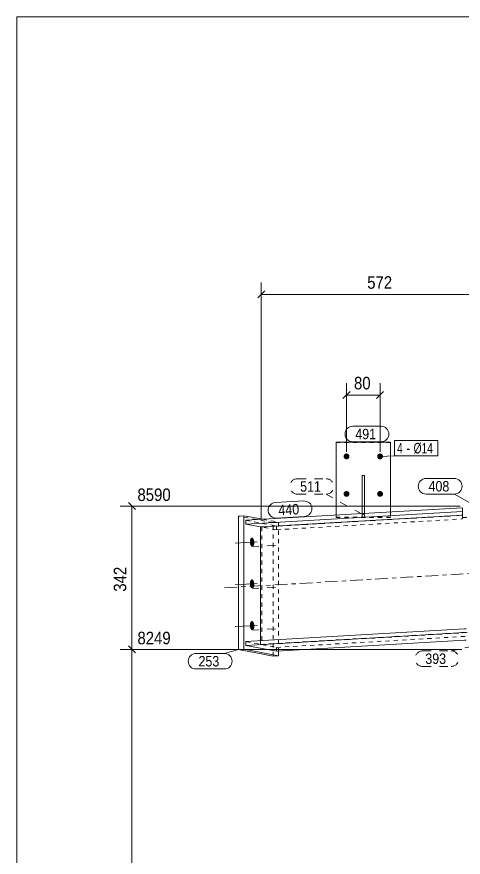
# Model space of a CAD drawing. Header units: millimetres. Extents: x 2 to 825, y 1 to 579.
# Drawn here: x 5 to 111.4, y 378.5 to 579 of the extents above; entities that cross this region are included whole.
import ezdxf

# ---------------------------------------------------------------- set-up
doc = ezdxf.new("R2010")
doc.units = ezdxf.units.MM
for name, pattern in [('XKITLINE00', [0]), ('XKITLINE01', [4, 1, -1, 1, -1]), ('XKITLINE02', [4, 2, -2]), ('XKITLINE03', [6, 3, -1, 1, -1])]:
    doc.linetypes.add(name, pattern=pattern)
for name, color, linetype, lineweight in [('Bolt', 3, 'Continuous', 0), ('BoltMark', 7, 'Continuous', 0), ('Dimensions', 7, 'Continuous', 0), ('DrawingSheet', 5, 'Continuous', 0), ('Part', 2, 'Continuous', 0), ('PartMark', 7, 'Continuous', 0)]:
    doc.layers.add(name, color=color, linetype=linetype, lineweight=lineweight)
doc.styles.add('ARIAL', font='ARIAL.TTF')
doc.styles.add('ARIAL_NARROW', font='ARIALN.TTF')

# ---------------------------------------------------------------- blocks, each defined once
blk = doc.blocks.new('*A55')
at = {"layer": 'Bolt'}
for points in [[(84.29, 474.11), (84.28, 474.08), (84.28, 474.04), (84.27, 474.01), (84.27, 473.98), (84.26, 473.94), (84.25, 473.91), (84.23, 473.88), (84.22, 473.85), (84.2, 473.82), (84.19, 473.79), (84.17, 473.76), (84.15, 473.73), (84.13, 473.7), (84.11, 473.68), (84.08, 473.65), (84.06, 473.63), (84.03, 473.61), (84.01, 473.58), (83.98, 473.56), (83.95, 473.55), (83.92, 473.53), (83.89, 473.51), (83.86, 473.5), (83.82, 473.49), (83.79, 473.48), (83.76, 473.47), (83.73, 473.46), (83.69, 473.45), (83.66, 473.45), (83.62, 473.45), (83.59, 473.45), (83.56, 473.45), (83.52, 473.45), (83.49, 473.45), (83.45, 473.46), (83.42, 473.47), (83.39, 473.48), (83.36, 473.49), (83.32, 473.5), (83.29, 473.51), (83.26, 473.53), (83.23, 473.55), (83.2, 473.56), (83.18, 473.58), (83.15, 473.61), (83.12, 473.63), (83.1, 473.65), (83.07, 473.68), (83.05, 473.7), (83.03, 473.73), (83.01, 473.76), (82.99, 473.79), (82.98, 473.82), (82.96, 473.85), (82.95, 473.88), (82.93, 473.91), (82.92, 473.94), (82.92, 473.98), (82.91, 474.01), (82.9, 474.04), (82.9, 474.08), (82.9, 474.11), (82.89, 474.15), (82.9, 474.18), (82.9, 474.21), (82.9, 474.25), (82.91, 474.28), (82.92, 474.32), (82.92, 474.35), (82.93, 474.38), (82.95, 474.41), (82.96, 474.45), (82.98, 474.48), (82.99, 474.51), (83.01, 474.54), (83.03, 474.56), (83.05, 474.59), (83.07, 474.62), (83.1, 474.64), (83.12, 474.66), (83.15, 474.69), (83.18, 474.71), (83.2, 474.73), (83.23, 474.75), (83.26, 474.76), (83.29, 474.78), (83.32, 474.79), (83.36, 474.81), (83.39, 474.82), (83.42, 474.83), (83.45, 474.83), (83.49, 474.84), (83.52, 474.84), (83.56, 474.85), (83.59, 474.85), (83.62, 474.85), (83.66, 474.84), (83.69, 474.84), (83.73, 474.83), (83.76, 474.83), (83.79, 474.82), (83.82, 474.81), (83.86, 474.79), (83.89, 474.78), (83.92, 474.76), (83.95, 474.75), (83.98, 474.73), (84.01, 474.71), (84.03, 474.69), (84.06, 474.66), (84.08, 474.64), (84.11, 474.62), (84.13, 474.59), (84.15, 474.56), (84.17, 474.54), (84.19, 474.51), (84.2, 474.48), (84.22, 474.45), (84.23, 474.41), (84.25, 474.38), (84.26, 474.35), (84.27, 474.32), (84.27, 474.28), (84.28, 474.25), (84.28, 474.21), (84.29, 474.18), (84.29, 474.15)], [(92.29, 474.11), (92.28, 474.08), (92.28, 474.04), (92.27, 474.01), (92.27, 473.98), (92.26, 473.94), (92.25, 473.91), (92.23, 473.88), (92.22, 473.85), (92.2, 473.82), (92.19, 473.79), (92.17, 473.76), (92.15, 473.73), (92.13, 473.7), (92.11, 473.68), (92.08, 473.65), (92.06, 473.63), (92.03, 473.61), (92.01, 473.58), (91.98, 473.56), (91.95, 473.55), (91.92, 473.53), (91.89, 473.51), (91.86, 473.5), (91.82, 473.49), (91.79, 473.48), (91.76, 473.47), (91.73, 473.46), (91.69, 473.45), (91.66, 473.45), (91.62, 473.45), (91.59, 473.45), (91.56, 473.45), (91.52, 473.45), (91.49, 473.45), (91.45, 473.46), (91.42, 473.47), (91.39, 473.48), (91.36, 473.49), (91.32, 473.5), (91.29, 473.51), (91.26, 473.53), (91.23, 473.55), (91.2, 473.56), (91.18, 473.58), (91.15, 473.61), (91.12, 473.63), (91.1, 473.65), (91.07, 473.68), (91.05, 473.7), (91.03, 473.73), (91.01, 473.76), (90.99, 473.79), (90.98, 473.82), (90.96, 473.85), (90.95, 473.88), (90.93, 473.91), (90.92, 473.94), (90.92, 473.98), (90.91, 474.01), (90.9, 474.04), (90.9, 474.08), (90.9, 474.11), (90.89, 474.15), (90.9, 474.18), (90.9, 474.21), (90.9, 474.25), (90.91, 474.28), (90.92, 474.32), (90.92, 474.35), (90.93, 474.38), (90.95, 474.41), (90.96, 474.45), (90.98, 474.48), (90.99, 474.51), (91.01, 474.54), (91.03, 474.56), (91.05, 474.59), (91.07, 474.62), (91.1, 474.64), (91.12, 474.66), (91.15, 474.69), (91.18, 474.71), (91.2, 474.73), (91.23, 474.75), (91.26, 474.76), (91.29, 474.78), (91.32, 474.79), (91.36, 474.81), (91.39, 474.82), (91.42, 474.83), (91.45, 474.83), (91.49, 474.84), (91.52, 474.84), (91.56, 474.85), (91.59, 474.85), (91.62, 474.85), (91.66, 474.84), (91.69, 474.84), (91.73, 474.83), (91.76, 474.83), (91.79, 474.82), (91.82, 474.81), (91.86, 474.79), (91.89, 474.78), (91.92, 474.76), (91.95, 474.75), (91.98, 474.73), (92.01, 474.71), (92.03, 474.69), (92.06, 474.66), (92.08, 474.64), (92.11, 474.62), (92.13, 474.59), (92.15, 474.56), (92.17, 474.54), (92.19, 474.51), (92.2, 474.48), (92.22, 474.45), (92.23, 474.41), (92.25, 474.38), (92.26, 474.35), (92.27, 474.32), (92.27, 474.28), (92.28, 474.25), (92.28, 474.21), (92.29, 474.18), (92.29, 474.15)], [(84.29, 465.16), (84.28, 465.13), (84.28, 465.09), (84.27, 465.06), (84.27, 465.03), (84.26, 464.99), (84.25, 464.96), (84.23, 464.93), (84.22, 464.9), (84.2, 464.87), (84.19, 464.84), (84.17, 464.81), (84.15, 464.78), (84.13, 464.75), (84.11, 464.73), (84.08, 464.7), (84.06, 464.68), (84.03, 464.65), (84.01, 464.63), (83.98, 464.61), (83.95, 464.6), (83.92, 464.58), (83.89, 464.56), (83.86, 464.55), (83.82, 464.54), (83.79, 464.53), (83.76, 464.52), (83.73, 464.51), (83.69, 464.5), (83.66, 464.5), (83.62, 464.5), (83.59, 464.5), (83.56, 464.5), (83.52, 464.5), (83.49, 464.5), (83.45, 464.51), (83.42, 464.52), (83.39, 464.53), (83.36, 464.54), (83.32, 464.55), (83.29, 464.56), (83.26, 464.58), (83.23, 464.6), (83.2, 464.61), (83.18, 464.63), (83.15, 464.65), (83.12, 464.68), (83.1, 464.7), (83.07, 464.73), (83.05, 464.75), (83.03, 464.78), (83.01, 464.81), (82.99, 464.84), (82.98, 464.87), (82.96, 464.9), (82.95, 464.93), (82.93, 464.96), (82.92, 464.99), (82.92, 465.03), (82.91, 465.06), (82.9, 465.09), (82.9, 465.13), (82.9, 465.16), (82.89, 465.2), (82.9, 465.23), (82.9, 465.26), (82.9, 465.3), (82.91, 465.33), (82.92, 465.37), (82.92, 465.4), (82.93, 465.43), (82.95, 465.46), (82.96, 465.5), (82.98, 465.53), (82.99, 465.56), (83.01, 465.58), (83.03, 465.61), (83.05, 465.64), (83.07, 465.67), (83.1, 465.69), (83.12, 465.71), (83.15, 465.74), (83.18, 465.76), (83.2, 465.78), (83.23, 465.8), (83.26, 465.81), (83.29, 465.83), (83.32, 465.84), (83.36, 465.85), (83.39, 465.87), (83.42, 465.87), (83.45, 465.88), (83.49, 465.89), (83.52, 465.89), (83.56, 465.89), (83.59, 465.9), (83.62, 465.89), (83.66, 465.89), (83.69, 465.89), (83.73, 465.88), (83.76, 465.87), (83.79, 465.87), (83.82, 465.85), (83.86, 465.84), (83.89, 465.83), (83.92, 465.81), (83.95, 465.8), (83.98, 465.78), (84.01, 465.76), (84.03, 465.74), (84.06, 465.71), (84.08, 465.69), (84.11, 465.67), (84.13, 465.64), (84.15, 465.61), (84.17, 465.58), (84.19, 465.56), (84.2, 465.53), (84.22, 465.5), (84.23, 465.46), (84.25, 465.43), (84.26, 465.4), (84.27, 465.37), (84.27, 465.33), (84.28, 465.3), (84.28, 465.26), (84.29, 465.23), (84.29, 465.2)], [(92.29, 465.16), (92.28, 465.13), (92.28, 465.09), (92.27, 465.06), (92.27, 465.03), (92.26, 464.99), (92.25, 464.96), (92.23, 464.93), (92.22, 464.9), (92.2, 464.87), (92.19, 464.84), (92.17, 464.81), (92.15, 464.78), (92.13, 464.75), (92.11, 464.73), (92.08, 464.7), (92.06, 464.68), (92.03, 464.65), (92.01, 464.63), (91.98, 464.61), (91.95, 464.6), (91.92, 464.58), (91.89, 464.56), (91.86, 464.55), (91.82, 464.54), (91.79, 464.53), (91.76, 464.52), (91.73, 464.51), (91.69, 464.5), (91.66, 464.5), (91.62, 464.5), (91.59, 464.5), (91.56, 464.5), (91.52, 464.5), (91.49, 464.5), (91.45, 464.51), (91.42, 464.52), (91.39, 464.53), (91.36, 464.54), (91.32, 464.55), (91.29, 464.56), (91.26, 464.58), (91.23, 464.6), (91.2, 464.61), (91.18, 464.63), (91.15, 464.65), (91.12, 464.68), (91.1, 464.7), (91.07, 464.73), (91.05, 464.75), (91.03, 464.78), (91.01, 464.81), (90.99, 464.84), (90.98, 464.87), (90.96, 464.9), (90.95, 464.93), (90.93, 464.96), (90.92, 464.99), (90.92, 465.03), (90.91, 465.06), (90.9, 465.09), (90.9, 465.13), (90.9, 465.16), (90.89, 465.2), (90.9, 465.23), (90.9, 465.26), (90.9, 465.3), (90.91, 465.33), (90.92, 465.37), (90.92, 465.4), (90.93, 465.43), (90.95, 465.46), (90.96, 465.5), (90.98, 465.53), (90.99, 465.56), (91.01, 465.58), (91.03, 465.61), (91.05, 465.64), (91.07, 465.67), (91.1, 465.69), (91.12, 465.71), (91.15, 465.74), (91.18, 465.76), (91.2, 465.78), (91.23, 465.8), (91.26, 465.81), (91.29, 465.83), (91.32, 465.84), (91.36, 465.85), (91.39, 465.87), (91.42, 465.87), (91.45, 465.88), (91.49, 465.89), (91.52, 465.89), (91.56, 465.89), (91.59, 465.9), (91.62, 465.89), (91.66, 465.89), (91.69, 465.89), (91.73, 465.88), (91.76, 465.87), (91.79, 465.87), (91.82, 465.85), (91.86, 465.84), (91.89, 465.83), (91.92, 465.81), (91.95, 465.8), (91.98, 465.78), (92.01, 465.76), (92.03, 465.74), (92.06, 465.71), (92.08, 465.69), (92.11, 465.67), (92.13, 465.64), (92.15, 465.61), (92.17, 465.58), (92.19, 465.56), (92.2, 465.53), (92.22, 465.5), (92.23, 465.46), (92.25, 465.43), (92.26, 465.4), (92.27, 465.37), (92.27, 465.33), (92.28, 465.3), (92.28, 465.26), (92.29, 465.23), (92.29, 465.2)]]:
    blk.add_hatch(color=3, dxfattribs=at).paths.add_polyline_path(points, flags=17)
at = {"layer": 'Bolt', "color": 3, "linetype": 'XKITLINE00', "lineweight": 0}
for p, q in [((83.59, 474.27), (83.59, 473.95)), ((91.59, 474.27), (91.59, 473.95)), ((83.59, 465.32), (83.59, 465)), ((91.59, 465.32), (91.59, 465))]:
    blk.add_line(p, q, dxfattribs=at)
blk = doc.blocks.new('*A64')
at = {"layer": 'Bolt'}
for points in [[(60.55, 453.68), (60.55, 453.74), (60.55, 453.79), (60.55, 453.84), (60.55, 453.9), (60.56, 453.95), (60.56, 454), (60.57, 454.05), (60.58, 454.1), (60.59, 454.15), (60.6, 454.2), (60.61, 454.24), (60.62, 454.29), (60.63, 454.33), (60.65, 454.37), (60.66, 454.41), (60.68, 454.45), (60.7, 454.49), (60.72, 454.52), (60.74, 454.56), (60.76, 454.59), (60.78, 454.61), (60.8, 454.64), (60.82, 454.66), (60.85, 454.68), (60.87, 454.7), (60.89, 454.72), (60.92, 454.73), (60.94, 454.74), (60.97, 454.75), (60.99, 454.75), (61.02, 454.76), (61.05, 454.76), (61.07, 454.76), (61.1, 454.75), (61.12, 454.74), (61.15, 454.73), (61.18, 454.72), (61.2, 454.7), (61.23, 454.69), (61.25, 454.67), (61.28, 454.64), (61.3, 454.62), (61.33, 454.59), (61.35, 454.56), (61.37, 454.53), (61.39, 454.49), (61.41, 454.46), (61.43, 454.42), (61.45, 454.38), (61.47, 454.34), (61.49, 454.3), (61.51, 454.25), (61.52, 454.2), (61.54, 454.16), (61.55, 454.11), (61.56, 454.06), (61.57, 454.01), (61.58, 453.96), (61.59, 453.9), (61.6, 453.85), (61.61, 453.8), (61.61, 453.74), (61.61, 453.69), (61.62, 453.64), (61.62, 453.58), (61.62, 453.53), (61.62, 453.48), (61.61, 453.42), (61.61, 453.37), (61.6, 453.32), (61.6, 453.27), (61.59, 453.22), (61.58, 453.17), (61.57, 453.12), (61.56, 453.08), (61.55, 453.03), (61.53, 452.99), (61.52, 452.94), (61.5, 452.9), (61.49, 452.87), (61.47, 452.83), (61.45, 452.8), (61.43, 452.76), (61.41, 452.73), (61.39, 452.71), (61.37, 452.68), (61.35, 452.66), (61.32, 452.64), (61.3, 452.62), (61.27, 452.6), (61.25, 452.59), (61.23, 452.58), (61.2, 452.57), (61.17, 452.56), (61.15, 452.56), (61.12, 452.56), (61.1, 452.56), (61.07, 452.57), (61.04, 452.58), (61.02, 452.59), (60.99, 452.6), (60.97, 452.62), (60.94, 452.63), (60.92, 452.65), (60.89, 452.68), (60.87, 452.7), (60.84, 452.73), (60.82, 452.76), (60.8, 452.79), (60.78, 452.83), (60.75, 452.86), (60.73, 452.9), (60.71, 452.94), (60.7, 452.98), (60.68, 453.02), (60.66, 453.07), (60.65, 453.11), (60.63, 453.16), (60.62, 453.21), (60.61, 453.26), (60.6, 453.31), (60.59, 453.36), (60.58, 453.41), (60.57, 453.47), (60.56, 453.52), (60.56, 453.57), (60.55, 453.63)], [(60.55, 443.74), (60.55, 443.79), (60.55, 443.85), (60.55, 443.9), (60.55, 443.95), (60.56, 444), (60.56, 444.06), (60.57, 444.11), (60.58, 444.16), (60.59, 444.21), (60.6, 444.25), (60.61, 444.3), (60.62, 444.34), (60.63, 444.39), (60.65, 444.43), (60.66, 444.47), (60.68, 444.51), (60.7, 444.54), (60.72, 444.58), (60.74, 444.61), (60.76, 444.64), (60.78, 444.67), (60.8, 444.69), (60.82, 444.72), (60.85, 444.74), (60.87, 444.76), (60.89, 444.77), (60.92, 444.79), (60.94, 444.8), (60.97, 444.8), (60.99, 444.81), (61.02, 444.81), (61.05, 444.81), (61.07, 444.81), (61.1, 444.81), (61.12, 444.8), (61.15, 444.79), (61.18, 444.77), (61.2, 444.76), (61.23, 444.74), (61.25, 444.72), (61.28, 444.7), (61.3, 444.67), (61.33, 444.64), (61.35, 444.62), (61.37, 444.58), (61.39, 444.55), (61.41, 444.51), (61.43, 444.47), (61.45, 444.44), (61.47, 444.39), (61.49, 444.35), (61.51, 444.31), (61.52, 444.26), (61.54, 444.21), (61.55, 444.16), (61.56, 444.11), (61.57, 444.06), (61.58, 444.01), (61.59, 443.96), (61.6, 443.91), (61.61, 443.85), (61.61, 443.8), (61.61, 443.75), (61.62, 443.69), (61.62, 443.64), (61.62, 443.58), (61.62, 443.53), (61.61, 443.48), (61.61, 443.43), (61.6, 443.37), (61.6, 443.32), (61.59, 443.27), (61.58, 443.22), (61.57, 443.18), (61.56, 443.13), (61.55, 443.09), (61.53, 443.04), (61.52, 443), (61.5, 442.96), (61.49, 442.92), (61.47, 442.89), (61.45, 442.85), (61.43, 442.82), (61.41, 442.79), (61.39, 442.76), (61.37, 442.74), (61.35, 442.71), (61.32, 442.69), (61.3, 442.67), (61.27, 442.66), (61.25, 442.64), (61.23, 442.63), (61.2, 442.62), (61.17, 442.62), (61.15, 442.62), (61.12, 442.62), (61.1, 442.62), (61.07, 442.62), (61.04, 442.63), (61.02, 442.64), (60.99, 442.65), (60.97, 442.67), (60.94, 442.69), (60.92, 442.71), (60.89, 442.73), (60.87, 442.76), (60.84, 442.78), (60.82, 442.81), (60.8, 442.85), (60.78, 442.88), (60.75, 442.92), (60.73, 442.95), (60.71, 442.99), (60.7, 443.04), (60.68, 443.08), (60.66, 443.12), (60.65, 443.17), (60.63, 443.22), (60.62, 443.27), (60.61, 443.32), (60.6, 443.37), (60.59, 443.42), (60.58, 443.47), (60.57, 443.52), (60.56, 443.58), (60.56, 443.63), (60.55, 443.68)], [(60.55, 433.79), (60.55, 433.85), (60.55, 433.9), (60.55, 433.95), (60.55, 434.01), (60.56, 434.06), (60.56, 434.11), (60.57, 434.16), (60.58, 434.21), (60.59, 434.26), (60.6, 434.31), (60.61, 434.35), (60.62, 434.4), (60.63, 434.44), (60.65, 434.48), (60.66, 434.52), (60.68, 434.56), (60.7, 434.6), (60.72, 434.63), (60.74, 434.67), (60.76, 434.7), (60.78, 434.72), (60.8, 434.75), (60.82, 434.77), (60.85, 434.79), (60.87, 434.81), (60.89, 434.83), (60.92, 434.84), (60.94, 434.85), (60.97, 434.86), (60.99, 434.87), (61.02, 434.87), (61.05, 434.87), (61.07, 434.87), (61.1, 434.86), (61.12, 434.85), (61.15, 434.84), (61.18, 434.83), (61.2, 434.81), (61.23, 434.8), (61.25, 434.78), (61.28, 434.75), (61.3, 434.73), (61.33, 434.7), (61.35, 434.67), (61.37, 434.64), (61.39, 434.6), (61.41, 434.57), (61.43, 434.53), (61.45, 434.49), (61.47, 434.45), (61.49, 434.41), (61.51, 434.36), (61.52, 434.31), (61.54, 434.27), (61.55, 434.22), (61.56, 434.17), (61.57, 434.12), (61.58, 434.07), (61.59, 434.01), (61.6, 433.96), (61.61, 433.91), (61.61, 433.85), (61.61, 433.8), (61.62, 433.75), (61.62, 433.69), (61.62, 433.64), (61.62, 433.59), (61.61, 433.53), (61.61, 433.48), (61.6, 433.43), (61.6, 433.38), (61.59, 433.33), (61.58, 433.28), (61.57, 433.23), (61.56, 433.19), (61.55, 433.14), (61.53, 433.1), (61.52, 433.06), (61.5, 433.02), (61.49, 432.98), (61.47, 432.94), (61.45, 432.91), (61.43, 432.87), (61.41, 432.84), (61.39, 432.82), (61.37, 432.79), (61.35, 432.77), (61.32, 432.75), (61.3, 432.73), (61.27, 432.71), (61.25, 432.7), (61.23, 432.69), (61.2, 432.68), (61.17, 432.67), (61.15, 432.67), (61.12, 432.67), (61.1, 432.67), (61.07, 432.68), (61.04, 432.69), (61.02, 432.7), (60.99, 432.71), (60.97, 432.73), (60.94, 432.74), (60.92, 432.76), (60.89, 432.79), (60.87, 432.81), (60.84, 432.84), (60.82, 432.87), (60.8, 432.9), (60.78, 432.94), (60.75, 432.97), (60.73, 433.01), (60.71, 433.05), (60.7, 433.09), (60.68, 433.13), (60.66, 433.18), (60.65, 433.22), (60.63, 433.27), (60.62, 433.32), (60.61, 433.37), (60.6, 433.42), (60.59, 433.47), (60.58, 433.53), (60.57, 433.58), (60.56, 433.63), (60.56, 433.69), (60.55, 433.74)]]:
    blk.add_hatch(color=3, dxfattribs=at).paths.add_polyline_path(points, flags=17)
at = {"layer": 'Bolt', "color": 3, "linetype": 'XKITLINE00', "lineweight": 0}
for p, q in [((62.31, 453.73), (57.06, 453.43)), ((62.31, 443.79), (57.06, 443.48)), ((62.31, 433.84), (57.06, 433.54))]:
    blk.add_line(p, q, dxfattribs=at)
at = {"layer": 'Bolt', "color": 3, "linetype": 'XKITLINE02', "lineweight": 0}
for p, q in [((66.68, 452.91), (61.43, 452.6)), ((66.68, 442.96), (61.43, 442.66)), ((66.68, 433.02), (61.43, 432.71))]:
    blk.add_line(p, q, dxfattribs=at)
blk = doc.blocks.new('*A74')
at = {"layer": 'Part', "color": 2, "linetype": 'XKITLINE00', "lineweight": 0}
for p, q in [((87.34, 469.57), (87.34, 460.52)), ((87.34, 469.57), (87.84, 469.57)), ((87.84, 469.57), (87.84, 460.55))]:
    blk.add_line(p, q, dxfattribs=at)
at = {"layer": 'Part', "color": 7, "linetype": 'XKITLINE01', "lineweight": 0}
for p, q in [((87.34, 460.52), (87.34, 459.63)), ((87.34, 460.36), (87.84, 460.36)), ((87.34, 459.63), (87.84, 459.63)), ((87.84, 460.55), (87.84, 459.63))]:
    blk.add_line(p, q, dxfattribs=at)
blk = doc.blocks.new('*A75')
at = {"layer": 'Part', "color": 2, "linetype": 'XKITLINE00', "lineweight": 0}
for p, q in [((81.09, 460.16), (81.09, 477.53)), ((81.09, 477.53), (94.09, 477.53)), ((94.09, 477.53), (94.09, 460.91))]:
    blk.add_line(p, q, dxfattribs=at)
at = {"layer": 'Part', "color": 7, "linetype": 'XKITLINE01', "lineweight": 0}
for p, q in [((81.09, 477.47), (94.09, 477.47)), ((81.09, 460.16), (81.09, 459.57)), ((81.09, 459.63), (94.09, 459.63)), ((81.09, 459.57), (81.09, 459.63)), ((94.09, 459.57), (81.09, 459.57)), ((94.09, 460.91), (94.09, 459.57)), ((94.09, 459.57), (94.09, 459.63))]:
    blk.add_line(p, q, dxfattribs=at)
blk = doc.blocks.new('*A89')
at = {"layer": 'Part', "color": 2, "linetype": 'XKITLINE00', "lineweight": 0}
for p, q in [((59.63, 458.91), (111.26, 461.91)), ((111.26, 461.91), (111.26, 459.56)), ((59.63, 458.01), (111.26, 461.02)), ((63.11, 457.35), (111.26, 460.16)), ((111.7, 459.59), (111.26, 459.56)), ((59.63, 458.01), (59.63, 458.91)), ((63.11, 457.35), (59.63, 458.01)), ((63.11, 457.35), (63.11, 430.17)), ((111.7, 433), (59.63, 429.97)), ((111.7, 432.1), (59.63, 429.07)), ((59.63, 429.07), (59.63, 429.97)), ((66.91, 427.7), (59.63, 429.07)), ((111.7, 430.3), (66.91, 427.7))]:
    blk.add_line(p, q, dxfattribs=at)
at = {"layer": 'Part', "color": 7, "linetype": 'XKITLINE01', "lineweight": 0}
for p, q in [((63.43, 457.29), (111.26, 460.08)), ((66.91, 457.53), (111.26, 460.11)), ((66.91, 456.64), (111.26, 459.22)), ((111.26, 459.48), (120.1, 460)), ((111.26, 459.56), (111.26, 459.22)), ((120.1, 460.08), (111.7, 459.59)), ((120.1, 430.79), (120.1, 460.08)), ((59.63, 458.91), (66.91, 457.53)), ((66.91, 456.64), (63.43, 457.29)), ((63.43, 457.29), (63.43, 429.25)), ((66.91, 457.53), (66.91, 456.64)), ((120.1, 433.49), (111.7, 433)), ((63.11, 429.31), (120.1, 432.63)), ((63.43, 429.25), (120.1, 432.55)), ((66.91, 428.59), (120.1, 431.69)), ((120.1, 432.59), (111.7, 432.1)), ((59.63, 429.97), (63.11, 429.31)), ((63.11, 430.17), (63.11, 429.31)), ((63.43, 429.25), (66.91, 428.59)), ((120.1, 430.79), (111.7, 430.3)), ((66.91, 428.59), (66.91, 427.7))]:
    blk.add_line(p, q, dxfattribs=at)
at = {"layer": 'Part', "color": 7, "linetype": 'XKITLINE03', "lineweight": 0}
blk.add_line((54.52, 442.79), (128.84, 447.12), dxfattribs=at)
blk = doc.blocks.new('*A90')
at = {"layer": 'Part', "color": 2, "linetype": 'XKITLINE00', "lineweight": 0}
for p, q in [((57.83, 459.92), (59.14, 459.99)), ((57.83, 428.09), (57.83, 459.92)), ((59.14, 428.17), (59.14, 459.99)), ((59.14, 459.99), (63.65, 459.14)), ((59.14, 428.17), (57.83, 428.09)), ((57.83, 428.09), (66.08, 426.53)), ((67.39, 426.61), (59.14, 428.17)), ((67.39, 427.73), (67.39, 426.61)), ((66.08, 426.53), (67.39, 426.61))]:
    blk.add_line(p, q, dxfattribs=at)
at = {"layer": 'Part', "color": 7, "linetype": 'XKITLINE01', "lineweight": 0}
for p, q in [((66.08, 458.36), (57.83, 459.92)), ((63.65, 459.14), (67.39, 458.43)), ((66.08, 458.36), (67.39, 458.43)), ((66.08, 426.53), (66.08, 458.36)), ((67.39, 458.43), (67.39, 427.73))]:
    blk.add_line(p, q, dxfattribs=at)
blk = doc.blocks.new('*A148')
at = {"layer": 'DrawingSheet', "color": 5, "linetype": 'XKITLINE00', "lineweight": 0}
for p, q in [((825, 579), (5, 579)), ((5, 579), (5, 5))]:
    blk.add_line(p, q, dxfattribs=at)
blk = doc.blocks.new('*A224')
at = {"layer": 'PartMark', "color": 7, "linetype": 'XKITLINE00', "lineweight": 0}
for p, q in [((102.54, 468.87), (109.3, 468.87)), ((102.54, 465.17), (109.3, 465.17)), ((113.54, 462.78), (109.3, 465.17))]:
    blk.add_line(p, q, dxfattribs=at)
for centre, start, end in [((102.54, 467.02), 90, 270), ((109.3, 467.02), 270, 90)]:
    blk.add_arc(centre, 1.85, start, end, dxfattribs=at)
at = {"layer": 'PartMark', "color": 3, "style": 'ARIAL', "width": 0.85}
blk.add_text('408', height=2.5, dxfattribs=at).set_placement((103.14, 465.77))
blk = doc.blocks.new('*A226')
at = {"layer": 'PartMark', "color": 7, "linetype": 'XKITLINE02', "lineweight": 0}
for p, q in [((101.77, 427.74), (108.53, 427.74)), ((113.73, 428.89), (108.53, 427.74)), ((101.77, 424.04), (108.53, 424.04))]:
    blk.add_line(p, q, dxfattribs=at)
for centre, start, end in [((101.77, 425.89), 90, 270), ((108.53, 425.89), 270, 90)]:
    blk.add_arc(centre, 1.85, start, end, dxfattribs=at)
at = {"layer": 'PartMark', "color": 3, "style": 'ARIAL', "width": 0.85}
blk.add_text('393', height=2.5, dxfattribs=at).set_placement((102.37, 424.64))
blk = doc.blocks.new('*A234')
at = {"layer": 'Dimensions', "color": 7, "linetype": 'XKITLINE00', "lineweight": 0}
for p, q in [((63.27, 459.22), (63.27, 515.63)), ((120.45, 463.3), (120.45, 515.63)), ((64.12, 513.63), (62.42, 511.93)), ((121.3, 513.63), (119.6, 511.93)), ((63.27, 512.78), (120.45, 512.78))]:
    blk.add_line(p, q, dxfattribs=at)
at = {"layer": 'Dimensions', "color": 3}
for p in [(63.27, 512.78), (120.45, 512.78)]:
    blk.add_point(p, dxfattribs=at)
at = {"layer": 'Dimensions', "color": 3, "style": 'ARIAL', "width": 0.85}
blk.add_text('572', height=3, dxfattribs=at).set_placement((88.52, 514.13))
blk = doc.blocks.new('*A240')
at = {"layer": 'Dimensions', "color": 7, "linetype": 'XKITLINE00', "lineweight": 0}
for p, q in [((83.59, 475.27), (83.59, 491.63)), ((91.59, 475.27), (91.59, 491.63)), ((84.44, 489.63), (82.74, 487.93)), ((92.44, 489.63), (90.74, 487.93)), ((83.59, 488.78), (91.59, 488.78))]:
    blk.add_line(p, q, dxfattribs=at)
at = {"layer": 'Dimensions', "color": 3}
for p in [(83.59, 488.78), (91.59, 488.78)]:
    blk.add_point(p, dxfattribs=at)
at = {"layer": 'Dimensions', "color": 3, "style": 'ARIAL', "width": 0.85}
blk.add_text('80', height=3, dxfattribs=at).set_placement((85.37, 490.13))
blk = doc.blocks.new('*A243')
at = {"layer": 'Dimensions', "color": 7, "linetype": 'XKITLINE00', "lineweight": 0}
for p, q in [((111.1, 428.12), (29.6, 428.12)), ((31.6, 428.96), (33.3, 427.27)), ((32.45, 156.78), (32.45, 428.12))]:
    blk.add_line(p, q, dxfattribs=at)
at = {"layer": 'Dimensions', "color": 3}
blk.add_point((32.45, 428.12), dxfattribs=at)
at = {"layer": 'Dimensions', "color": 3, "style": 'ARIAL', "width": 0.85}
blk.add_text('8249', height=3, dxfattribs=at).set_placement((33.75, 429.32))
blk = doc.blocks.new('*A244')
at = {"layer": 'Dimensions', "color": 7, "linetype": 'XKITLINE00', "lineweight": 0}
for p, q in [((31.6, 463.15), (33.3, 461.46)), ((110.7, 462.3), (29.6, 462.3)), ((32.45, 428.12), (32.45, 462.3)), ((111.1, 428.12), (29.6, 428.12)), ((31.6, 428.96), (33.3, 427.27))]:
    blk.add_line(p, q, dxfattribs=at)
at = {"layer": 'Dimensions', "color": 3}
for p in [(32.45, 462.3), (32.45, 428.12)]:
    blk.add_point(p, dxfattribs=at)
at = {"layer": 'Dimensions', "color": 3, "style": 'ARIAL', "width": 0.85}
blk.add_text('8590', height=3, dxfattribs=at).set_placement((33.75, 463.5))
blk.add_text('342', height=3, rotation=90.0002, dxfattribs=at).set_placement((31.1, 441.87))
blk = doc.blocks.new('*A252')
at = {"layer": 'BoltMark', "color": 7, "linetype": 'XKITLINE00', "lineweight": 0}
for p, q in [((95.05, 477.96), (105.35, 477.96)), ((95.05, 474.26), (95.05, 477.96)), ((105.35, 474.26), (105.35, 477.96)), ((91.59, 474.11), (95.05, 474.26)), ((95.05, 474.26), (105.35, 474.26))]:
    blk.add_line(p, q, dxfattribs=at)
at = {"layer": 'BoltMark', "color": 3, "style": 'ARIAL_NARROW', "width": 0.85}
for s, p in [('4', (95.65, 474.86)), ('Ø14', (99.58, 474.86)), ('-', (97.92, 474.86))]:
    blk.add_text(s, height=2.5, dxfattribs=at).set_placement(p)
blk = doc.blocks.new('*A255')
at = {"layer": 'PartMark', "color": 7, "linetype": 'XKITLINE00', "lineweight": 0}
for p, q in [((47.71, 427.13), (54.47, 427.13)), ((57.83, 428.09), (54.47, 427.13)), ((47.71, 423.43), (54.47, 423.43))]:
    blk.add_line(p, q, dxfattribs=at)
for centre, start, end in [((47.71, 425.28), 90, 270), ((54.47, 425.28), 270, 90)]:
    blk.add_arc(centre, 1.85, start, end, dxfattribs=at)
at = {"layer": 'PartMark', "color": 3, "style": 'ARIAL', "width": 0.85}
blk.add_text('253', height=2.5, dxfattribs=at).set_placement((48.31, 424.03))
blk = doc.blocks.new('*A256')
at = {"layer": 'PartMark', "color": 7, "linetype": 'XKITLINE00', "lineweight": 0}
for p, q in [((66.65, 463.12), (73.4, 463.52)), ((66.86, 459.43), (73.61, 459.82))]:
    blk.add_line(p, q, dxfattribs=at)
for centre, start, end in [((66.75, 461.28), 93.3321, 273.3321), ((73.5, 461.67), 273.3321, 93.3321)]:
    blk.add_arc(centre, 1.85, start, end, dxfattribs=at)
at = {"layer": 'PartMark', "color": 3, "style": 'ARIAL', "width": 0.85}
blk.add_text('440', height=2.5, rotation=3.3346, dxfattribs=at).set_placement((67.42, 460.06))
blk = doc.blocks.new('*A262')
at = {"layer": 'PartMark', "color": 7, "linetype": 'XKITLINE00', "lineweight": 0}
for p, q in [((85.08, 481.33), (91.84, 481.33)), ((85.08, 477.63), (91.84, 477.63))]:
    blk.add_line(p, q, dxfattribs=at)
for centre, start, end in [((85.08, 479.48), 90, 270), ((91.84, 479.48), 270, 90)]:
    blk.add_arc(centre, 1.85, start, end, dxfattribs=at)
at = {"layer": 'PartMark', "color": 3, "style": 'ARIAL', "width": 0.85}
blk.add_text('491', height=2.5, dxfattribs=at).set_placement((85.68, 478.23))
blk = doc.blocks.new('*A263')
at = {"layer": 'PartMark', "color": 7, "linetype": 'XKITLINE02', "lineweight": 0}
for p, q in [((71.94, 468.83), (78.7, 468.83)), ((71.94, 465.13), (78.7, 465.13)), ((87.34, 460.36), (78.7, 465.13))]:
    blk.add_line(p, q, dxfattribs=at)
for centre, start, end in [((71.94, 466.98), 90, 270), ((78.7, 466.98), 270, 90)]:
    blk.add_arc(centre, 1.85, start, end, dxfattribs=at)
at = {"layer": 'PartMark', "color": 3, "style": 'ARIAL', "width": 0.85}
blk.add_text('511', height=2.5, dxfattribs=at).set_placement((72.54, 465.73))

msp = doc.modelspace()

# ---------------------------------------------------------------- block references
at = {"lineweight": 0}
for name in ['*A148', '*A234', '*A240', '*A262', '*A75', '*A252', '*A55', '*A74', '*A263', '*A224', '*A244', '*A256', '*A89', '*A90', '*A64', '*A243', '*A255', '*A226']:
    msp.add_blockref(name, (0, 0), dxfattribs=at)

doc.saveas('drawing.dxf')
